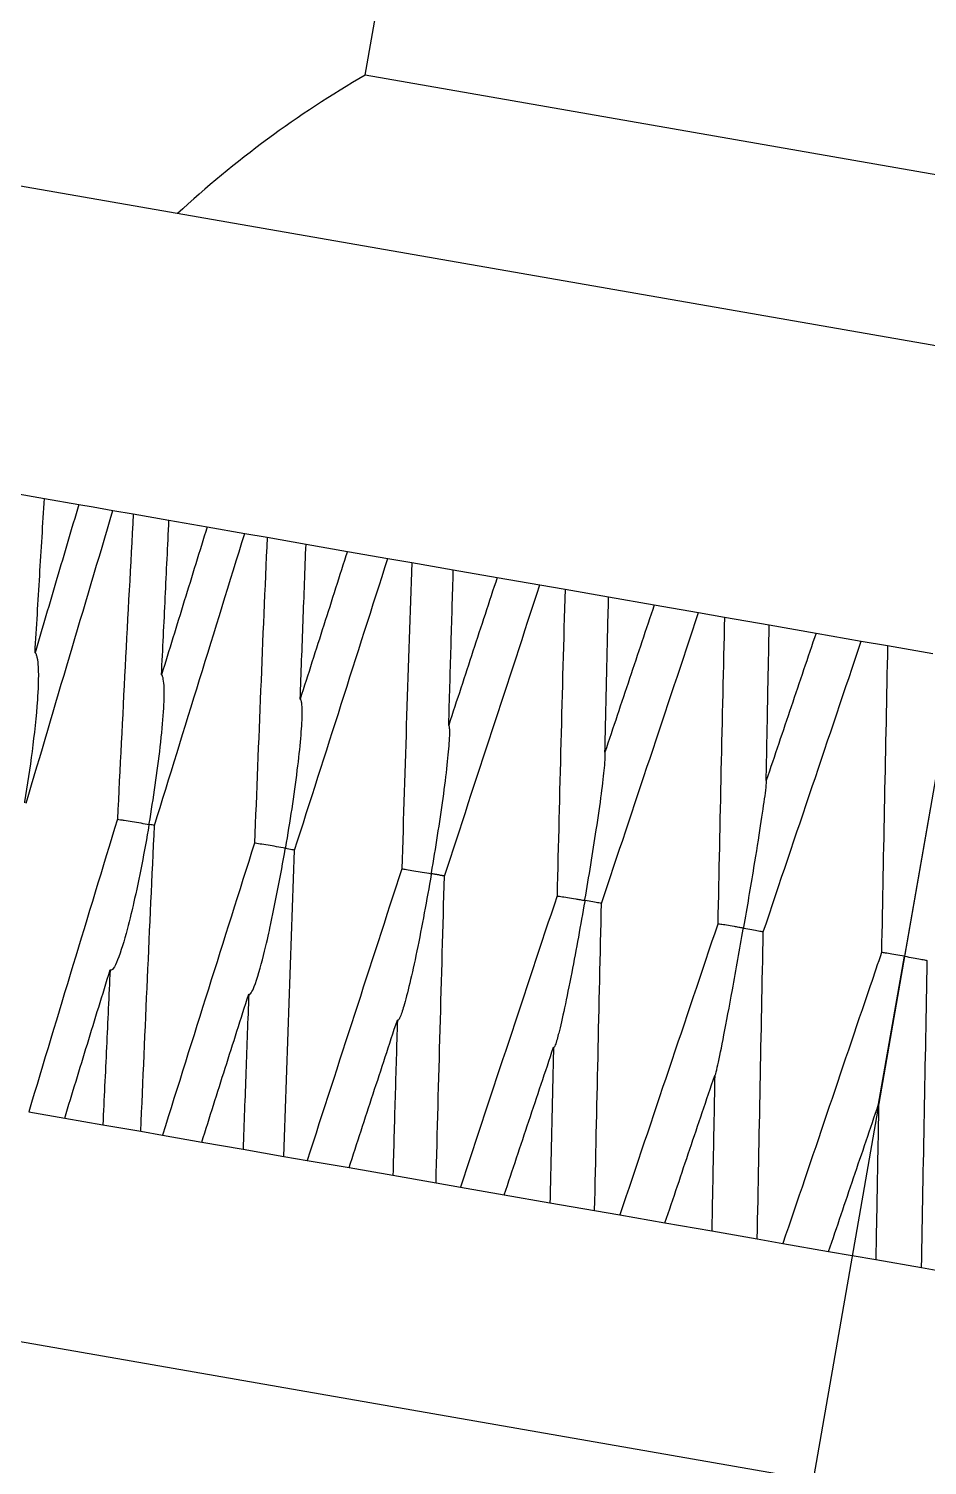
# Model space of a CAD drawing. Header units: millimetres. Extents: x 577 to 7172, y 252 to 2707.
# Drawn here: x 5531.03 to 5542.88, y 1673.61 to 1692.55 of the extents above; entities that cross this region are included whole.
import ezdxf

# ---------------------------------------------------------------- set-up
doc = ezdxf.new("R2010")
doc.units = ezdxf.units.MM
doc.header["$MEASUREMENT"] = 0
doc.linetypes.add('CENTER', pattern=[50.8, 31.75, -6.35, 6.35, -6.35])
doc.layers.add('외형선(ISO)', color=7, linetype='Continuous', lineweight=30)
doc.layers.add('중심선(ISO)', color=1, linetype='CENTER', lineweight=25, true_color=0xff0000)

msp = doc.modelspace()

# ---------------------------------------------------------------- linework, layer by layer
at = {"layer": '외형선(ISO)'}
for p, q in [((5535.469, 1691.939), (5535.946, 1694.674)), ((5553.201, 1688.846), (5535.469, 1691.939)), ((5543.953, 1688.202), (5527.698, 1691.037)), ((5530.818, 1686.433), (5531.239, 1686.359)), ((5531.239, 1686.359), (5531.693, 1686.28)), ((5531.693, 1686.28), (5531.883, 1686.247)), ((5531.883, 1686.247), (5532.143, 1686.202)), ((5532.143, 1686.202), (5532.412, 1686.155)), ((5532.412, 1686.155), (5532.882, 1686.073)), ((5532.882, 1686.073), (5533.386, 1685.985)), ((5533.386, 1685.985), (5533.881, 1685.898)), ((5533.881, 1685.898), (5534.176, 1685.847)), ((5534.176, 1685.847), (5534.689, 1685.757)), ((5534.689, 1685.757), (5535.234, 1685.662)), ((5535.234, 1685.662), (5535.768, 1685.569)), ((5535.768, 1685.569), (5536.084, 1685.514)), ((5536.084, 1685.514), (5536.631, 1685.419)), ((5536.631, 1685.419), (5537.21, 1685.318)), ((5537.21, 1685.318), (5537.773, 1685.219)), ((5537.773, 1685.219), (5538.104, 1685.162)), ((5538.104, 1685.162), (5538.678, 1685.062)), ((5538.678, 1685.062), (5539.28, 1684.956)), ((5539.28, 1684.956), (5539.864, 1684.855)), ((5539.864, 1684.855), (5540.207, 1684.795)), ((5540.207, 1684.795), (5540.797, 1684.692)), ((5540.797, 1684.692), (5541.414, 1684.584)), ((5541.414, 1684.584), (5542.009, 1684.48)), ((5542.009, 1684.48), (5542.357, 1684.42)), ((5542.357, 1684.42), (5542.955, 1684.315)), ((5542.917, 1682.265), (5542.579, 1680.325)), ((5542.239, 1678.376), (5542.579, 1680.325)), ((5531.033, 1678.274), (5531.508, 1678.192)), ((5531.508, 1678.192), (5532.01, 1678.104)), ((5532.01, 1678.104), (5532.511, 1678.017)), ((5532.511, 1678.017), (5532.797, 1677.967)), ((5532.797, 1677.967), (5533.315, 1677.876)), ((5533.315, 1677.876), (5533.859, 1677.781)), ((5533.859, 1677.781), (5534.398, 1677.687)), ((5534.398, 1677.687), (5534.704, 1677.634)), ((5534.704, 1677.634), (5535.257, 1677.538)), ((5535.257, 1677.538), (5535.834, 1677.437)), ((5535.834, 1677.437), (5536.403, 1677.338)), ((5536.403, 1677.338), (5536.725, 1677.281)), ((5536.725, 1677.281), (5537.303, 1677.181)), ((5537.303, 1677.181), (5537.905, 1677.076)), ((5537.905, 1677.076), (5538.494, 1676.973)), ((5538.494, 1676.973), (5538.827, 1676.915)), ((5538.827, 1676.915), (5539.422, 1676.811)), ((5539.422, 1676.811), (5540.039, 1676.703)), ((5540.039, 1676.703), (5540.639, 1676.599)), ((5540.639, 1676.599), (5540.977, 1676.54)), ((5524.136, 1676.432), (5558.615, 1670.417)), ((5540.977, 1676.54), (5541.58, 1676.434)), ((5541.58, 1676.434), (5542.201, 1676.326)), ((5542.201, 1676.326), (5542.804, 1676.221)), ((5542.804, 1676.221), (5543.142, 1676.162))]:
    msp.add_line(p, q, dxfattribs=at)
for centre, radius, start, end in [((5542.492, 1679.828), 14, 120.1092, 132.7208), ((18727.597, -2787.32), 13921.672, 161.2816428, 161.2835445)]:
    msp.add_arc(centre, radius, start, end, dxfattribs=at)
for points, knots in [([(5531.116, 1684.324), (5531.136, 1684.663), (5531.157, 1685.003), (5531.198, 1685.681), (5531.219, 1686.02), (5531.239, 1686.359)], [0, 0, 0, 0, 0.102519, 0.102519, 0.2050369, 0.2050369, 0.2050369, 0.2050369]), ([(5531.693, 1686.28), (5531.597, 1685.954), (5531.5, 1685.628), (5531.308, 1684.976), (5531.212, 1684.65), (5531.116, 1684.324)], [0.000001, 0.000001, 0.000001, 0.000001, 0.1025003, 0.1025003, 0.2050008, 0.2050008, 0.2050008, 0.2050008]), ([(5530.999, 1682.341), (5531.189, 1682.984), (5531.379, 1683.628), (5531.761, 1684.915), (5531.952, 1685.558), (5532.143, 1686.202)], [0.0001063, 0.0001063, 0.0001063, 0.0001063, 0.2025164, 0.2025164, 0.4050892, 0.4050892, 0.4050892, 0.4050892]), ([(5532.412, 1686.155), (5532.375, 1685.485), (5532.339, 1684.814), (5532.269, 1683.473), (5532.235, 1682.802), (5532.202, 1682.131)], [0.000001, 0.000001, 0.000001, 0.000001, 0.2021925, 0.2021925, 0.4043269, 0.4043269, 0.4043269, 0.4043269]), ([(5532.784, 1684.033), (5532.8, 1684.373), (5532.817, 1684.713), (5532.849, 1685.393), (5532.866, 1685.733), (5532.882, 1686.073)], [0, 0, 0, 0, 0.1025141, 0.1025141, 0.2050191, 0.2050191, 0.2050191, 0.2050191]), ([(5532.691, 1682.046), (5532.889, 1682.688), (5533.087, 1683.33), (5533.484, 1684.614), (5533.683, 1685.256), (5533.881, 1685.898)], [0.0000788, 0.0000788, 0.0000788, 0.0000788, 0.2024889, 0.2024889, 0.4050617, 0.4050617, 0.4050617, 0.4050617]), ([(5533.386, 1685.985), (5533.285, 1685.66), (5533.185, 1685.334), (5532.984, 1684.684), (5532.884, 1684.359), (5532.784, 1684.033)], [0.000001, 0.000001, 0.000001, 0.000001, 0.102488, 0.102488, 0.2049842, 0.2049842, 0.2049842, 0.2049842]), ([(5534.176, 1685.847), (5534.146, 1685.176), (5534.118, 1684.503), (5534.063, 1683.16), (5534.036, 1682.488), (5534.01, 1681.816)], [0.000001, 0.000001, 0.000001, 0.000001, 0.2022597, 0.2022597, 0.4043539, 0.4043539, 0.4043539, 0.4043539]), ([(5534.612, 1683.714), (5534.625, 1684.055), (5534.638, 1684.396), (5534.663, 1685.076), (5534.676, 1685.417), (5534.689, 1685.757)], [0, 0, 0, 0, 0.102515, 0.102515, 0.205021, 0.205021, 0.205021, 0.205021]), ([(5534.539, 1681.724), (5534.744, 1682.365), (5534.949, 1683.006), (5535.358, 1684.287), (5535.563, 1684.929), (5535.768, 1685.569)], [0, 0, 0, 0, 0.2024215, 0.2024215, 0.4049267, 0.4049267, 0.4049267, 0.4049267]), ([(5535.234, 1685.662), (5535.13, 1685.338), (5535.027, 1685.013), (5534.819, 1684.364), (5534.716, 1684.039), (5534.612, 1683.714)], [0.000001, 0.000001, 0.000001, 0.000001, 0.1024871, 0.1024871, 0.2049823, 0.2049823, 0.2049823, 0.2049823]), ([(5536.084, 1685.514), (5536.06, 1684.842), (5536.037, 1684.169), (5535.994, 1682.823), (5535.973, 1682.15), (5535.952, 1681.477)], [0.000001, 0.000001, 0.000001, 0.000001, 0.2022282, 0.2022282, 0.4043452, 0.4043452, 0.4043452, 0.4043452]), ([(5536.571, 1683.372), (5536.581, 1683.713), (5536.591, 1684.055), (5536.611, 1684.737), (5536.621, 1685.078), (5536.631, 1685.419)], [0.0000024, 0.0000024, 0.0000024, 0.0000024, 0.1025227, 0.1025227, 0.2050486, 0.2050486, 0.2050486, 0.2050486]), ([(5537.21, 1685.318), (5537.103, 1684.994), (5536.996, 1684.669), (5536.784, 1684.021), (5536.677, 1683.697), (5536.571, 1683.372)], [0.000001, 0.000001, 0.000001, 0.000001, 0.1025079, 0.1025079, 0.2050094, 0.2050094, 0.2050094, 0.2050094]), ([(5536.514, 1681.379), (5536.724, 1682.019), (5536.934, 1682.659), (5537.353, 1683.939), (5537.563, 1684.58), (5537.773, 1685.219)], [0.000001, 0.000001, 0.000001, 0.000001, 0.2024334, 0.2024334, 0.4049748, 0.4049748, 0.4049748, 0.4049748]), ([(5538.104, 1685.162), (5538.085, 1684.488), (5538.067, 1683.815), (5538.032, 1682.467), (5538.015, 1681.794), (5537.999, 1681.12)], [0.000001, 0.000001, 0.000001, 0.000001, 0.2022283, 0.2022283, 0.4043452, 0.4043452, 0.4043452, 0.4043452]), ([(5538.63, 1683.013), (5538.638, 1683.355), (5538.646, 1683.696), (5538.662, 1684.379), (5538.67, 1684.72), (5538.678, 1685.062)], [0.0000012, 0.0000012, 0.0000012, 0.0000012, 0.102522, 0.102522, 0.2050474, 0.2050474, 0.2050474, 0.2050474]), ([(5539.28, 1684.956), (5539.172, 1684.633), (5539.063, 1684.309), (5538.847, 1683.661), (5538.738, 1683.337), (5538.63, 1683.013)], [0.000001, 0.000001, 0.000001, 0.000001, 0.1025075, 0.1025075, 0.2050094, 0.2050094, 0.2050094, 0.2050094]), ([(5538.584, 1681.018), (5538.798, 1681.657), (5539.011, 1682.296), (5539.438, 1683.575), (5539.652, 1684.215), (5539.864, 1684.855)], [0.000001, 0.000001, 0.000001, 0.000001, 0.2024334, 0.2024334, 0.4049747, 0.4049747, 0.4049747, 0.4049747]), ([(5540.207, 1684.795), (5540.191, 1684.121), (5540.175, 1683.447), (5540.146, 1682.098), (5540.132, 1681.424), (5540.118, 1680.75)], [0.000001, 0.000001, 0.000001, 0.000001, 0.2022597, 0.2022597, 0.4043672, 0.4043672, 0.4043672, 0.4043672]), ([(5540.757, 1682.642), (5540.763, 1682.984), (5540.77, 1683.326), (5540.783, 1684.009), (5540.79, 1684.35), (5540.797, 1684.692)], [0, 0, 0, 0, 0.102515, 0.102515, 0.205021, 0.205021, 0.205021, 0.205021]), ([(5541.414, 1684.584), (5541.304, 1684.261), (5541.195, 1683.937), (5540.976, 1683.29), (5540.866, 1682.966), (5540.757, 1682.642)], [0.000001, 0.000001, 0.000001, 0.000001, 0.1024871, 0.1024871, 0.2049823, 0.2049823, 0.2049823, 0.2049823]), ([(5540.718, 1680.646), (5540.933, 1681.285), (5541.149, 1681.924), (5541.58, 1683.202), (5541.795, 1683.841), (5542.009, 1684.48)], [0, 0, 0, 0, 0.2024482, 0.2024482, 0.4049553, 0.4049553, 0.4049553, 0.4049553]), ([(5542.357, 1684.42), (5542.343, 1683.746), (5542.329, 1683.071), (5542.302, 1681.722), (5542.289, 1681.048), (5542.276, 1680.373)], [0.000001, 0.000001, 0.000001, 0.000001, 0.2022288, 0.2022288, 0.4043452, 0.4043452, 0.4043452, 0.4043452]), ([(5531.151, 1683.705), (5531.159, 1683.821), (5531.169, 1684.001), (5531.159, 1684.179), (5531.155, 1684.225), (5531.143, 1684.275), (5531.139, 1684.29), (5531.131, 1684.307), (5531.128, 1684.311), (5531.122, 1684.319), (5531.119, 1684.322), (5531.116, 1684.324)], [-0.063386, -0.063386, -0.063386, -0.063386, -0.0204823, -0.0204823, -0.00821172, -0.00821172, -0.00358328, -0.00358328, -0.00167579, -0.00167579, -0.00000791, -0.00000791, -0.00000791, -0.00000791]), ([(5532.619, 1682.062), (5532.62, 1682.066), (5532.621, 1682.07), (5532.677, 1682.404), (5532.729, 1682.757), (5532.806, 1683.43), (5532.824, 1683.704), (5532.817, 1683.903), (5532.814, 1683.945), (5532.805, 1683.99), (5532.802, 1684.003), (5532.796, 1684.018), (5532.793, 1684.022), (5532.789, 1684.028), (5532.787, 1684.031), (5532.784, 1684.033)], [-0.1195683, -0.1195683, -0.1195683, -0.1195683, -0.1189953, -0.1189953, -0.0702016, -0.0702016, -0.0187503, -0.0187503, -0.0075193, -0.0075193, -0.0032967, -0.0032967, -0.0015474, -0.0015474, -0.0000192, -0.0000192, -0.0000192, -0.0000192]), ([(5530.98, 1682.348), (5530.981, 1682.352), (5530.981, 1682.356), (5531.019, 1682.58), (5531.053, 1682.805), (5531.11, 1683.247), (5531.136, 1683.486), (5531.151, 1683.705)], [-0.1335525, -0.1335525, -0.1335525, -0.1335525, -0.1323901, -0.1323901, -0.0663381, -0.0663381, -0.000001, -0.000001, -0.000001, -0.000001]), ([(5534.612, 1683.714), (5534.615, 1683.712), (5534.617, 1683.708), (5534.621, 1683.7), (5534.623, 1683.695), (5534.628, 1683.675), (5534.63, 1683.658), (5534.635, 1683.601), (5534.635, 1683.548), (5534.631, 1683.337), (5534.608, 1683.084), (5534.529, 1682.447), (5534.475, 1682.092), (5534.417, 1681.757), (5534.417, 1681.753), (5534.416, 1681.749)], [-0.2385344, -0.2385344, -0.2385344, -0.2385344, -0.2350932, -0.2350932, -0.231099, -0.231099, -0.2213571, -0.2213571, -0.1957853, -0.1957853, -0.100959, -0.100959, 0, 0, 0.0011867, 0.0011867, 0.0011867, 0.0011867]), ([(5536.341, 1681.413), (5536.342, 1681.417), (5536.343, 1681.421), (5536.398, 1681.746), (5536.452, 1682.087), (5536.541, 1682.73), (5536.57, 1682.995), (5536.582, 1683.21), (5536.585, 1683.262), (5536.583, 1683.318), (5536.582, 1683.335), (5536.578, 1683.353), (5536.577, 1683.359), (5536.575, 1683.367), (5536.573, 1683.37), (5536.571, 1683.372)], [-0.0011975, -0.0011975, -0.0011975, -0.0011975, 0, 0, 0.0977703, 0.0977703, 0.1974615, 0.1974615, 0.2232164, 0.2232164, 0.2329359, 0.2329359, 0.2369454, 0.2369454, 0.2404478, 0.2404478, 0.2404478, 0.2404478]), ([(5538.365, 1681.06), (5538.366, 1681.064), (5538.366, 1681.068), (5538.419, 1681.373), (5538.471, 1681.691), (5538.57, 1682.343), (5538.608, 1682.63), (5538.629, 1682.854), (5538.633, 1682.907), (5538.635, 1682.963), (5538.635, 1682.978), (5538.634, 1682.996), (5538.634, 1683), (5538.632, 1683.008), (5538.631, 1683.011), (5538.63, 1683.013)], [-0.0012119, -0.0012119, -0.0012119, -0.0012119, 0, 0, 0.0917689, 0.0917689, 0.2002994, 0.2002994, 0.2272325, 0.2272325, 0.2368235, 0.2368235, 0.2408067, 0.2408067, 0.2443109, 0.2443109, 0.2443109, 0.2443109]), ([(5540.757, 1682.642), (5540.757, 1682.64), (5540.757, 1682.638), (5540.757, 1682.631), (5540.757, 1682.627), (5540.757, 1682.611), (5540.755, 1682.597), (5540.75, 1682.541), (5540.743, 1682.484), (5540.709, 1682.236), (5540.658, 1681.903), (5540.569, 1681.364), (5540.547, 1681.232), (5540.503, 1680.97), (5540.48, 1680.838), (5540.457, 1680.703), (5540.456, 1680.699), (5540.455, 1680.695)], [-0.2493805, -0.2493805, -0.2493805, -0.2493805, -0.246118, -0.246118, -0.2423949, -0.2423949, -0.2330227, -0.2330227, -0.204166, -0.204166, -0.079735, -0.079735, -0.0398435, -0.0398435, 0, 0, 0.0012299, 0.0012299, 0.0012299, 0.0012299]), ([(5532.202, 1682.131), (5532.006, 1681.489), (5531.811, 1680.846), (5531.421, 1679.56), (5531.227, 1678.918), (5531.033, 1678.274)], [0.0001086, 0.0001086, 0.0001086, 0.0001086, 0.2024397, 0.2024397, 0.404799, 0.404799, 0.404799, 0.404799]), ([(5532.202, 1682.131), (5532.214, 1682.129), (5532.227, 1682.127), (5532.257, 1682.122), (5532.273, 1682.12), (5532.323, 1682.112), (5532.36, 1682.106), (5532.435, 1682.094), (5532.474, 1682.087), (5532.549, 1682.075), (5532.585, 1682.068), (5532.618, 1682.063), (5532.619, 1682.062), (5532.619, 1682.062)], [-0.04723625, -0.04723625, -0.04723625, -0.04723625, -0.04122589, -0.04122589, -0.03520253, -0.03520253, -0.02360243, -0.02360243, -0.01197766, -0.01197766, 0, 0, 0.00027725, 0.00027725, 0.00027725, 0.00027725]), ([(5532.619, 1682.062), (5532.619, 1682.058), (5532.618, 1682.055), (5532.56, 1681.712), (5532.49, 1681.352), (5532.383, 1680.881), (5532.291, 1680.49), (5532.188, 1680.234), (5532.168, 1680.189), (5532.142, 1680.155), (5532.135, 1680.148), (5532.124, 1680.141), (5532.12, 1680.14), (5532.114, 1680.14), (5532.113, 1680.14), (5532.109, 1680.142), (5532.107, 1680.143), (5532.106, 1680.144)], [-0.2196612, -0.2196612, -0.2196612, -0.2196612, -0.2180652, -0.2180652, -0.0786943, -0.0786943, -0.0191214, -0.0191214, -0.0073667, -0.0073667, -0.0038614, -0.0038614, -0.0019014, -0.0019014, -0.0009618, -0.0009618, -0.0000096, -0.0000096, -0.0000096, -0.0000096]), ([(5532.511, 1678.017), (5532.54, 1678.688), (5532.569, 1679.36), (5532.629, 1680.703), (5532.66, 1681.374), (5532.691, 1682.045)], [0.000001, 0.000001, 0.000001, 0.000001, 0.2023772, 0.2023772, 0.4048295, 0.4048295, 0.4048295, 0.4048295]), ([(5532.692, 1682.049), (5532.673, 1682.053), (5532.649, 1682.057), (5532.621, 1682.062), (5532.62, 1682.062), (5532.619, 1682.062)], [-0.01037794, -0.01037794, -0.01037794, -0.01037794, 0, 0, 0.00027746, 0.00027746, 0.00027746, 0.00027746]), ([(5534.009, 1681.815), (5533.806, 1681.174), (5533.604, 1680.533), (5533.2, 1679.25), (5532.998, 1678.608), (5532.797, 1677.967)], [0, 0, 0, 0, 0.2023715, 0.2023715, 0.4046635, 0.4046635, 0.4046635, 0.4046635]), ([(5533.934, 1679.825), (5533.936, 1679.823), (5533.939, 1679.822), (5533.944, 1679.821), (5533.947, 1679.822), (5533.956, 1679.828), (5533.961, 1679.834), (5533.98, 1679.861), (5533.995, 1679.894), (5534.086, 1680.129), (5534.183, 1680.559), (5534.286, 1681.028), (5534.355, 1681.394), (5534.415, 1681.741), (5534.415, 1681.745), (5534.416, 1681.749)], [-0.1572471, -0.1572471, -0.1572471, -0.1572471, -0.1560649, -0.1560649, -0.1548522, -0.1548522, -0.152721, -0.152721, -0.146331, -0.146331, -0.104388, -0.104388, 0, 0, 0.0011863, 0.0011863, 0.0011863, 0.0011863]), ([(5534.416, 1681.749), (5534.415, 1681.749), (5534.414, 1681.749), (5534.378, 1681.756), (5534.339, 1681.762), (5534.262, 1681.775), (5534.224, 1681.782), (5534.151, 1681.794), (5534.115, 1681.799), (5534.054, 1681.809), (5534.028, 1681.813), (5534.01, 1681.816)], [-0.04752686, -0.04752686, -0.04752686, -0.04752686, -0.04725051, -0.04725051, -0.03493475, -0.03493475, -0.02364965, -0.02364965, -0.0117512, -0.0117512, -0.00001983, -0.00001983, -0.00001983, -0.00001983]), ([(5534.398, 1677.687), (5534.42, 1678.36), (5534.443, 1679.033), (5534.491, 1680.379), (5534.515, 1681.051), (5534.539, 1681.723)], [0.000001, 0.000001, 0.000001, 0.000001, 0.202444, 0.202444, 0.4048711, 0.4048711, 0.4048711, 0.4048711]), ([(5534.416, 1681.749), (5534.417, 1681.749), (5534.418, 1681.749), (5534.451, 1681.743), (5534.48, 1681.738), (5534.518, 1681.731), (5534.53, 1681.729), (5534.54, 1681.727)], [-0.04749689, -0.04749689, -0.04749689, -0.04749689, -0.04722014, -0.04722014, -0.03593273, -0.03593273, -0.02922214, -0.02922214, -0.02922214, -0.02922214]), ([(5536.341, 1681.413), (5536.341, 1681.409), (5536.34, 1681.405), (5536.282, 1681.07), (5536.217, 1680.718), (5536.085, 1680.079), (5536.025, 1679.825), (5535.962, 1679.61), (5535.941, 1679.547), (5535.919, 1679.501), (5535.913, 1679.492), (5535.905, 1679.483), (5535.902, 1679.481), (5535.898, 1679.48), (5535.897, 1679.48), (5535.895, 1679.481), (5535.894, 1679.482), (5535.893, 1679.483)], [-0.1122428, -0.1122428, -0.1122428, -0.1122428, -0.111709, -0.111709, -0.0667872, -0.0667872, -0.0231368, -0.0231368, -0.0080983, -0.0080983, -0.0041816, -0.0041816, -0.0020551, -0.0020551, -0.0010411, -0.0010411, -0.0000016, -0.0000016, -0.0000016, -0.0000016]), ([(5535.952, 1681.477), (5535.967, 1681.475), (5535.988, 1681.472), (5536.043, 1681.463), (5536.076, 1681.458), (5536.147, 1681.446), (5536.184, 1681.44), (5536.261, 1681.427), (5536.301, 1681.42), (5536.34, 1681.413), (5536.341, 1681.413), (5536.341, 1681.413)], [0.000001, 0.000001, 0.000001, 0.000001, 0.01173528, 0.01173528, 0.02364131, 0.02364131, 0.03497217, 0.03497217, 0.0472322, 0.0472322, 0.04750759, 0.04750759, 0.04750759, 0.04750759]), ([(5536.403, 1677.338), (5536.421, 1678.011), (5536.439, 1678.685), (5536.476, 1680.032), (5536.495, 1680.705), (5536.514, 1681.379)], [0.000001, 0.000001, 0.000001, 0.000001, 0.2024117, 0.2024117, 0.4048476, 0.4048476, 0.4048476, 0.4048476]), ([(5538.365, 1681.06), (5538.364, 1681.056), (5538.364, 1681.052), (5538.31, 1680.74), (5538.251, 1680.415), (5538.124, 1679.764), (5538.065, 1679.485), (5538.007, 1679.259), (5537.99, 1679.195), (5537.971, 1679.145), (5537.967, 1679.135), (5537.961, 1679.125), (5537.959, 1679.122), (5537.956, 1679.121), (5537.955, 1679.121), (5537.953, 1679.122), (5537.952, 1679.123), (5537.952, 1679.124)], [-0.1175619, -0.1175619, -0.1175619, -0.1175619, -0.1170011, -0.1170011, -0.0735952, -0.0735952, -0.0239366, -0.0239366, -0.0085332, -0.0085332, -0.004356, -0.004356, -0.0021386, -0.0021386, -0.0010841, -0.0010841, -0.0000011, -0.0000011, -0.0000011, -0.0000011]), ([(5537.999, 1681.12), (5538.009, 1681.118), (5538.026, 1681.116), (5538.074, 1681.109), (5538.104, 1681.104), (5538.171, 1681.093), (5538.207, 1681.087), (5538.264, 1681.077), (5538.283, 1681.074), (5538.323, 1681.067), (5538.343, 1681.064), (5538.363, 1681.06), (5538.364, 1681.06), (5538.365, 1681.06)], [0.000001, 0.000001, 0.000001, 0.000001, 0.01171844, 0.01171844, 0.02367561, 0.02367561, 0.03513985, 0.03513985, 0.04109188, 0.04109188, 0.04720907, 0.04720907, 0.04748325, 0.04748325, 0.04748325, 0.04748325]), ([(5538.585, 1681.019), (5538.577, 1681.021), (5538.565, 1681.024), (5538.528, 1681.031), (5538.501, 1681.036), (5538.439, 1681.047), (5538.404, 1681.053), (5538.367, 1681.06), (5538.366, 1681.06), (5538.365, 1681.06)], [-0.03307966, -0.03307966, -0.03307966, -0.03307966, -0.02351647, -0.02351647, -0.01148692, -0.01148692, 0, 0, 0.00027503, 0.00027503, 0.00027503, 0.00027503]), ([(5538.494, 1676.973), (5538.509, 1677.647), (5538.524, 1678.321), (5538.554, 1679.669), (5538.569, 1680.344), (5538.584, 1681.018)], [0.000001, 0.000001, 0.000001, 0.000001, 0.2024117, 0.2024117, 0.4048476, 0.4048476, 0.4048476, 0.4048476]), ([(5540.118, 1680.749), (5539.903, 1680.111), (5539.687, 1679.471), (5539.257, 1678.193), (5539.042, 1677.554), (5538.827, 1676.915)], [0, 0, 0, 0, 0.202344, 0.202344, 0.4046361, 0.4046361, 0.4046361, 0.4046361]), ([(5540.078, 1678.753), (5540.079, 1678.751), (5540.079, 1678.75), (5540.081, 1678.751), (5540.082, 1678.753), (5540.085, 1678.76), (5540.088, 1678.768), (5540.098, 1678.804), (5540.109, 1678.85), (5540.16, 1679.079), (5540.229, 1679.433), (5540.335, 1680.015), (5540.359, 1680.15), (5540.406, 1680.416), (5540.43, 1680.55), (5540.454, 1680.687), (5540.455, 1680.691), (5540.455, 1680.695)], [-0.2701523, -0.2701523, -0.2701523, -0.2701523, -0.2651018, -0.2651018, -0.2598008, -0.2598008, -0.2505391, -0.2505391, -0.2185043, -0.2185043, -0.0811759, -0.0811759, -0.0405628, -0.0405628, 0, 0, 0.0012287, 0.0012287, 0.0012287, 0.0012287]), ([(5540.455, 1680.695), (5540.454, 1680.695), (5540.453, 1680.696), (5540.434, 1680.699), (5540.414, 1680.702), (5540.375, 1680.709), (5540.356, 1680.712), (5540.3, 1680.722), (5540.265, 1680.728), (5540.203, 1680.738), (5540.177, 1680.742), (5540.146, 1680.746), (5540.138, 1680.748), (5540.125, 1680.749), (5540.121, 1680.75), (5540.118, 1680.75)], [-0.04747069, -0.04747069, -0.04747069, -0.04747069, -0.04719797, -0.04719797, -0.04137197, -0.04137197, -0.03530257, -0.03530257, -0.02370302, -0.02370302, -0.01188515, -0.01188515, -0.00580104, -0.00580104, -0.00001582, -0.00001582, -0.00001582, -0.00001582]), ([(5540.455, 1680.695), (5540.456, 1680.695), (5540.457, 1680.695), (5540.496, 1680.688), (5540.532, 1680.682), (5540.6, 1680.67), (5540.63, 1680.664), (5540.678, 1680.655), (5540.696, 1680.651), (5540.712, 1680.648), (5540.716, 1680.647), (5540.718, 1680.646)], [-0.04750427, -0.04750427, -0.04750427, -0.04750427, -0.04723075, -0.04723075, -0.0356283, -0.0356283, -0.02374797, -0.02374797, -0.01220687, -0.01220687, -0.00675221, -0.00675221, -0.00675221, -0.00675221]), ([(5540.639, 1676.599), (5540.652, 1677.273), (5540.665, 1677.948), (5540.691, 1679.297), (5540.704, 1679.971), (5540.718, 1680.645)], [0.000001, 0.000001, 0.000001, 0.000001, 0.202444, 0.202444, 0.4048566, 0.4048566, 0.4048566, 0.4048566]), ([(5542.579, 1680.325), (5542.578, 1680.325), (5542.577, 1680.325), (5542.538, 1680.332), (5542.5, 1680.338), (5542.429, 1680.351), (5542.396, 1680.356), (5542.34, 1680.365), (5542.318, 1680.368), (5542.293, 1680.372), (5542.287, 1680.373), (5542.279, 1680.374), (5542.276, 1680.374), (5542.276, 1680.373)], [-0.04747688, -0.04747688, -0.04747688, -0.04747688, -0.04720533, -0.04720533, -0.0355765, -0.0355765, -0.02384243, -0.02384243, -0.01215388, -0.01215388, -0.00588972, -0.00588972, -0.00000096, -0.00000096, -0.00000096, -0.00000096]), ([(5542.579, 1680.325), (5542.58, 1680.325), (5542.581, 1680.325), (5542.62, 1680.318), (5542.658, 1680.311), (5542.729, 1680.298), (5542.762, 1680.292), (5542.817, 1680.282), (5542.84, 1680.277), (5542.864, 1680.272), (5542.87, 1680.271), (5542.878, 1680.269), (5542.88, 1680.268), (5542.88, 1680.268)], [-0.04747689, -0.04747689, -0.04747689, -0.04747689, -0.04720493, -0.04720493, -0.03558126, -0.03558126, -0.02384241, -0.02384241, -0.01215861, -0.01215861, -0.00589052, -0.00589052, -0.00000101, -0.00000101, -0.00000101, -0.00000101]), ([(5542.804, 1676.221), (5542.817, 1676.895), (5542.83, 1677.57), (5542.855, 1678.919), (5542.868, 1679.594), (5542.88, 1680.268)], [0.000001, 0.000001, 0.000001, 0.000001, 0.2024122, 0.2024122, 0.4048476, 0.4048476, 0.4048476, 0.4048476]), ([(5531.508, 1678.192), (5531.607, 1678.517), (5531.707, 1678.842), (5531.906, 1679.493), (5532.006, 1679.818), (5532.106, 1680.144)], [0.000001, 0.000001, 0.000001, 0.000001, 0.102514, 0.102514, 0.2050448, 0.2050448, 0.2050448, 0.2050448]), ([(5532.106, 1680.144), (5532.09, 1679.804), (5532.074, 1679.464), (5532.042, 1678.784), (5532.026, 1678.444), (5532.01, 1678.104)], [0, 0, 0, 0, 0.1025201, 0.1025201, 0.2050225, 0.2050225, 0.2050225, 0.2050225]), ([(5533.315, 1677.876), (5533.418, 1678.201), (5533.521, 1678.526), (5533.727, 1679.175), (5533.83, 1679.5), (5533.934, 1679.825)], [0.000001, 0.000001, 0.000001, 0.000001, 0.1025131, 0.1025131, 0.2050576, 0.2050576, 0.2050576, 0.2050576]), ([(5533.934, 1679.825), (5533.921, 1679.484), (5533.908, 1679.144), (5533.884, 1678.463), (5533.871, 1678.122), (5533.859, 1677.781)], [0, 0, 0, 0, 0.1025356, 0.1025356, 0.2050389, 0.2050389, 0.2050389, 0.2050389]), ([(5542.128, 1679.936), (5541.936, 1679.37), (5541.744, 1678.804), (5541.361, 1677.672), (5541.169, 1677.106), (5540.977, 1676.54)], [0.000001, 0.000001, 0.000001, 0.000001, 0.1792605, 0.1792605, 0.358518, 0.358518, 0.358518, 0.358518]), ([(5535.257, 1677.538), (5535.363, 1677.862), (5535.468, 1678.186), (5535.68, 1678.835), (5535.787, 1679.159), (5535.893, 1679.483)], [0.000001, 0.000001, 0.000001, 0.000001, 0.1025332, 0.1025332, 0.2050688, 0.2050688, 0.2050688, 0.2050688]), ([(5535.893, 1679.483), (5535.883, 1679.142), (5535.873, 1678.801), (5535.853, 1678.119), (5535.844, 1677.778), (5535.834, 1677.437)], [0.0000028, 0.0000028, 0.0000028, 0.0000028, 0.1025287, 0.1025287, 0.2050511, 0.2050511, 0.2050511, 0.2050511]), ([(5537.303, 1677.181), (5537.411, 1677.505), (5537.519, 1677.828), (5537.735, 1678.476), (5537.844, 1678.8), (5537.952, 1679.124)], [0.000001, 0.000001, 0.000001, 0.000001, 0.1025328, 0.1025328, 0.2050688, 0.2050688, 0.2050688, 0.2050688]), ([(5537.952, 1679.124), (5537.944, 1678.783), (5537.936, 1678.441), (5537.92, 1677.758), (5537.913, 1677.417), (5537.905, 1677.076)], [0.0000012, 0.0000012, 0.0000012, 0.0000012, 0.1025275, 0.1025275, 0.2050495, 0.2050495, 0.2050495, 0.2050495]), ([(5539.422, 1676.811), (5539.532, 1677.135), (5539.641, 1677.458), (5539.859, 1678.105), (5539.969, 1678.429), (5540.078, 1678.753)], [0.000001, 0.000001, 0.000001, 0.000001, 0.1025044, 0.1025044, 0.205043, 0.205043, 0.205043, 0.205043]), ([(5540.078, 1678.753), (5540.072, 1678.411), (5540.065, 1678.07), (5540.052, 1677.387), (5540.045, 1677.045), (5540.039, 1676.703)], [0, 0, 0, 0, 0.102521, 0.102521, 0.2050243, 0.2050243, 0.2050243, 0.2050243]), ([(5541.58, 1676.434), (5541.69, 1676.758), (5541.8, 1677.082), (5542.019, 1677.729), (5542.129, 1678.053), (5542.239, 1678.376)], [0.000001, 0.000001, 0.000001, 0.000001, 0.1025326, 0.1025326, 0.2050688, 0.2050688, 0.2050688, 0.2050688]), ([(5542.239, 1678.376), (5542.233, 1678.035), (5542.226, 1677.693), (5542.214, 1677.009), (5542.208, 1676.668), (5542.201, 1676.326)], [0.000001, 0.000001, 0.000001, 0.000001, 0.1025274, 0.1025274, 0.2050493, 0.2050493, 0.2050493, 0.2050493])]:
    msp.add_open_spline(points, degree=3, knots=knots, dxfattribs=at)
for points in [[(5535.952, 1681.477), (5535.535, 1680.196), (5535.119, 1678.915), (5534.704, 1677.634)], [(5537.999, 1681.12), (5537.573, 1679.84), (5537.149, 1678.561), (5536.725, 1677.281)]]:
    msp.add_open_spline(points, degree=3, dxfattribs=at)
msp.add_rational_spline([(5536.515, 1681.381), (5536.468, 1681.391), (5536.341, 1681.413)], [0.893974750058, 0.814353724205, 0.891568288294], degree=2, dxfattribs=at)
at = {"layer": '중심선(ISO)'}
msp.add_line((5552.502, 1737.207), (5529.689, 1606.437), dxfattribs=at)

doc.saveas('drawing.dxf')
